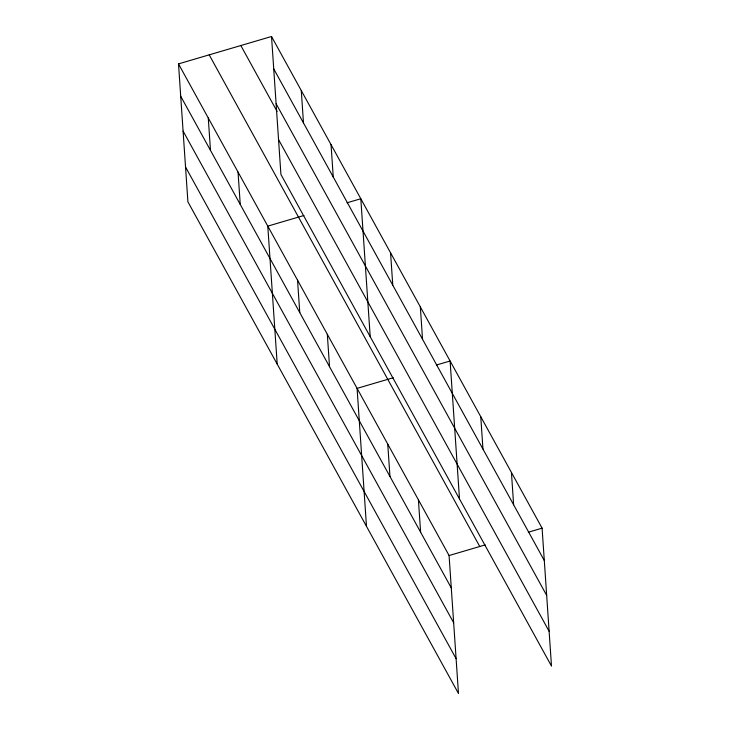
<?xml version="1.0" encoding="UTF-8"?>
<svg xmlns="http://www.w3.org/2000/svg" width="730" height="730" viewBox="0 0 730 730"><rect width="100%" height="100%" fill="white"/><g stroke="black" fill="none" stroke-linecap="round" stroke-linejoin="round"><path stroke-width="1.09" d="M178.503 63.884L449.078 555.539L458.476 693.5L187.911 201.845L178.503 63.884L271.524 36.5L542.089 528.155L551.497 666.116L280.922 174.461L271.524 36.5M303.945 215.487L267.791 226.136L277.199 364.097M347.051 202.794L360.812 198.743L370.21 336.703M393.233 377.738L357.079 388.378L366.487 526.339M436.339 365.046L450.1 360.994L459.498 498.955M449.078 555.539L485.222 544.899M528.328 532.207L542.089 528.155M273.732 68.885L544.297 560.53M276.104 103.724L546.67 595.379M240.827 45.534L277.081 111.416M278.55 139.622L549.115 631.267M209.2 54.85L479.765 546.505M180.712 96.269L451.286 587.924M183.093 131.108L453.659 622.763M185.539 167.006L456.104 658.661M511.429 472.429L513.628 504.813M480.76 416.711L482.968 449.096M420.334 306.91L422.542 339.295M418.409 499.822L420.617 532.197M390.568 252.826L392.776 285.211M387.749 444.096L389.957 476.48M331.046 144.668L333.254 177.043M327.323 334.294L329.522 366.679M301.28 90.584L303.488 122.968M297.557 280.21L299.765 312.595M238.035 172.052L240.243 204.436M208.269 117.968L210.477 150.353"/></g></svg>
